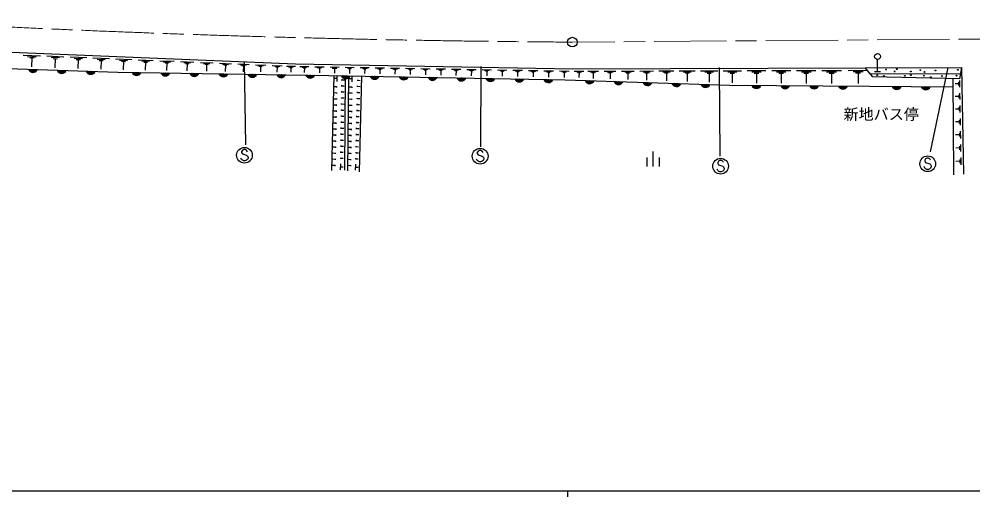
# Model space of a CAD drawing. Units: millimetres, scale not verified. Extents: x 40000 to 680000, y 20000 to 380000.
# Drawn here: x 177059 to 335258, y 204000 to 283192 of the extents above; entities that cross this region are included whole.
import ezdxf
from ezdxf.enums import TextEntityAlignment as Align

# ---------------------------------------------------------------- set-up
doc = ezdxf.new("R2010")
doc.units = ezdxf.units.MM
doc.header["$LTSCALE"] = 1000
doc.linetypes.add('CHAIN', pattern=[18.5, 12, -1.5, 3.5, -1.5])
for name, color, linetype, lineweight in [('M-BGD', 7, 'Continuous', 25), ('M-BMK', 2, 'CHAIN', 13), ('M-BMK-SRVR', 3, 'Continuous', 25), ('M-STR-STRC', 7, 'Continuous', 25), ('M-TTL-BAND', 7, 'Continuous', 25)]:
    doc.layers.add(name, color=color, linetype=linetype, lineweight=lineweight)
doc.styles.add('ＭＳ ゴシック', font='')
doc.styles.get('ＭＳ ゴシック').set_extended_font_data('MS Gothic')

msp = doc.modelspace()

# ---------------------------------------------------------------- linework, layer by layer
at = {"layer": 'M-BGD'}
for p, q in [((177754, 277240), (180633, 277120)), ((178466, 277018), (179905, 276958)), ((181657, 277078), (184486, 276960)), ((182356, 276860), (183771, 276801)), ((185510, 276917), (188288, 276801)), ((178818, 276811), (179537, 276781)), ((179177, 276796), (179113, 275261)), ((182702, 276656), (183409, 276627)), ((183056, 276642), (182993, 275133)), ((186197, 276703), (187586, 276645)), ((186536, 276503), (187231, 276474)), ((186884, 276489), (186822, 275007)), ((189312, 276759), (192041, 276645)), ((189987, 276548), (191351, 276491)), ((190320, 276352), (191003, 276324)), ((190662, 276338), (190601, 274882)), ((193076, 276602), (195734, 276491)), ((193734, 276397), (195062, 276342)), ((194058, 276206), (194723, 276178)), ((194391, 276192), (194331, 274775)), ((196806, 276446), (199318, 276342)), ((197427, 276253), (198683, 276201)), ((197734, 276072), (198362, 276046)), ((198048, 276059), (197992, 274720)), ((200387, 276297), (202758, 276198)), ((200973, 276114), (202159, 276065)), ((201263, 275944), (201856, 275919)), ((201560, 275932), (201507, 274667)), ((203825, 276154), (206061, 276061)), ((204377, 275982), (205495, 275935)), ((204651, 275821), (205210, 275798)), ((204930, 275809), (204881, 274617)), ((207125, 276017), (209231, 275929)), ((207645, 275854), (208699, 275810)), ((207903, 275703), (208429, 275681)), ((208166, 275692), (208119, 274568)), ((210292, 275885), (212275, 275802)), ((210782, 275732), (211774, 275690)), ((211025, 275589), (211520, 275569)), ((211273, 275579), (211228, 274522)), ((213333, 275758), (215196, 275680)), ((213794, 275614), (214725, 275575)), ((214022, 275480), (214487, 275461)), ((214255, 275471), (214213, 274477)), ((216253, 275636), (218001, 275563)), ((216685, 275501), (217559, 275465)), ((216899, 275376), (217336, 275358)), ((217117, 275367), (217078, 274434)), ((219055, 275519), (220694, 275451)), ((219460, 275393), (220280, 275359)), ((219661, 275275), (220070, 275258)), ((219865, 275267), (219829, 274393)), ((221392, 275403), (222904, 275376)), ((221768, 275295), (222524, 275282)), ((223621, 275346), (225133, 275320)), ((226137, 275302), (227639, 275276)), ((319433, 274493), (319433, 276493)), ((221956, 275191), (222334, 275184)), ((222145, 275188), (222131, 274381)), ((223997, 275239), (224753, 275226)), ((224184, 275135), (224562, 275128)), ((224373, 275132), (224359, 274325)), ((226511, 275196), (227262, 275182)), ((226697, 275092), (227073, 275086)), ((226885, 275089), (226871, 274288)), ((228641, 275259), (230140, 275232)), ((229251, 273849), (228850, 258084)), ((229012, 275052), (229762, 275039)), ((229387, 275046), (229373, 274246)), ((229762, 273839), (229742, 272839)), ((231145, 273813), (231050, 258154)), ((231137, 275215), (232641, 275188)), ((231511, 275108), (232263, 275095)), ((231588, 258037), (231752, 273801)), ((231697, 275004), (232073, 274998)), ((231885, 275001), (231871, 274199)), ((232267, 273791), (232251, 272791)), ((233832, 273761), (233483, 257873)), ((233638, 275171), (235148, 275145)), ((234014, 275064), (234769, 275050)), ((234201, 274960), (234578, 274953)), ((234389, 274956), (234375, 274151)), ((236145, 275127), (237661, 275101)), ((236522, 275019), (237280, 275006)), ((236710, 274915), (237089, 274908)), ((236899, 274912), (236885, 274103)), ((238658, 275083), (240179, 275056)), ((239036, 274975), (239797, 274962)), ((239225, 274870), (239605, 274864)), ((239415, 274867), (239401, 274055)), ((241176, 275039), (242703, 275012)), ((241556, 274930), (242320, 274917)), ((241745, 274825), (242127, 274819)), ((241936, 274822), (241922, 274007)), ((243700, 274995), (245233, 274968)), ((244082, 274886), (244848, 274872)), ((244272, 274780), (244655, 274774)), ((244463, 274777), (244449, 273959)), ((246230, 274950), (247769, 274923)), ((246613, 274841), (247383, 274828)), ((246804, 274735), (247189, 274728)), ((246996, 274732), (246982, 273911)), ((248766, 274906), (250311, 274879)), ((249151, 274796), (249923, 274783)), ((249342, 274690), (249728, 274683)), ((249535, 274686), (249520, 273863)), ((251308, 274861), (252858, 274834)), ((251694, 274751), (252469, 274738)), ((251886, 274645), (252273, 274638)), ((252080, 274641), (252065, 273814)), ((253855, 274817), (255412, 274790)), ((254243, 274706), (255021, 274693)), ((254435, 274599), (254824, 274592)), ((254630, 274596), (254615, 273766)), ((256409, 274772), (257971, 274745)), ((256797, 274661), (257579, 274647)), ((256991, 274554), (257382, 274547)), ((257186, 274550), (257172, 273717)), ((258968, 274727), (260536, 274700)), ((259358, 274616), (260142, 274602)), ((259552, 274508), (259944, 274501)), ((259748, 274504), (259734, 273668)), ((261533, 274682), (263107, 274655)), ((261925, 274570), (262712, 274557)), ((262120, 274462), (262513, 274455)), ((262316, 274459), (262302, 273619)), ((264104, 274637), (265684, 274610)), ((264497, 274525), (265287, 274511)), ((264693, 274416), (265088, 274409)), ((264890, 274413), (264876, 273570)), ((266681, 274592), (268267, 274564)), ((267076, 274479), (267869, 274466)), ((267272, 274370), (267668, 274363)), ((267470, 274367), (267455, 273521)), ((269145, 274570), (270731, 274542)), ((269540, 274457), (270333, 274444)), ((269736, 274348), (270133, 274341)), ((269935, 274345), (269920, 273499)), ((271385, 274561), (273183, 274567)), ((271835, 274442), (272734, 274445)), ((272060, 274323), (272510, 274325)), ((272285, 274324), (272288, 273365)), ((274108, 274570), (276057, 274576)), ((274596, 274441), (275570, 274444)), ((274840, 274312), (275327, 274313)), ((275083, 274313), (275087, 273273)), ((276978, 274579), (279086, 274585)), ((277505, 274440), (278560, 274443)), ((277769, 274300), (278296, 274302)), ((278033, 274301), (278036, 273176)), ((280002, 274588), (282279, 274595)), ((280572, 274438), (281710, 274442)), ((280857, 274287), (281426, 274289)), ((281142, 274288), (281145, 273074)), ((283190, 274598), (285644, 274606)), ((283804, 274437), (285031, 274441)), ((284111, 274274), (284725, 274276)), ((284418, 274275), (284422, 272967)), ((286551, 274609), (289190, 274617)), ((287211, 274435), (288531, 274439)), ((287542, 274260), (288201, 274262)), ((287871, 274261), (287876, 272853)), ((290092, 274620), (292928, 274629)), ((290802, 274433), (292220, 274438)), ((291157, 274245), (291866, 274248)), ((291511, 274246), (291516, 272734)), ((293833, 274632), (296859, 274642)), ((294590, 274433), (296103, 274437)), ((294969, 274232), (295726, 274234)), ((295348, 274233), (295353, 272619)), ((297829, 274645), (300916, 274654)), ((298601, 274441), (300145, 274446)), ((298988, 274237), (299760, 274239)), ((299374, 274238), (299379, 272592)), ((301885, 274657), (305033, 274667)), ((302673, 274450), (304246, 274455)), ((303067, 274242), (303854, 274244)), ((303460, 274243), (303465, 272564)), ((306002, 274670), (309211, 274681)), ((306805, 274459), (308409, 274464)), ((307206, 274246), (308009, 274249)), ((307608, 274248), (307613, 272536)), ((310180, 274684), (313452, 274694)), ((310998, 274468), (312634, 274473)), ((311408, 274251), (312226, 274254)), ((311817, 274253), (311823, 272507)), ((314578, 274698), (317851, 274708)), ((315397, 274482), (317033, 274487)), ((315807, 274265), (316625, 274268)), ((316216, 274266), (316221, 272521)), ((318216, 274111), (333197, 274183)), ((318933, 274493), (319933, 274493)), ((333381, 275184), (333680, 257505)), ((229752, 273339), (229352, 273347)), ((230602, 272023), (230605, 272223)), ((230604, 272123), (231004, 272117)), ((230617, 273023), (230620, 273223)), ((230619, 273123), (231019, 273117)), ((232259, 273291), (231859, 273298)), ((233206, 271950), (233211, 272150)), ((233230, 272950), (233235, 273150)), ((233233, 273050), (233632, 273040)), ((331902, 273325), (332042, 257388)), ((332883, 272463), (332309, 272453)), ((332879, 272732), (332888, 272194)), ((333017, 273003), (333036, 271928)), ((229702, 270940), (229303, 270948)), ((229723, 271939), (229323, 271948)), ((229704, 271040), (229700, 270840)), ((229725, 272039), (229721, 271839)), ((230587, 271023), (230590, 271223)), ((230589, 271123), (230989, 271117)), ((232219, 270892), (231820, 270898)), ((232236, 271891), (231836, 271898)), ((232221, 270992), (232218, 270792)), ((232238, 271991), (232234, 271791)), ((233182, 270950), (233187, 271150)), ((233185, 271050), (233584, 271041)), ((233209, 272050), (233608, 272040)), ((332910, 270663), (332919, 270112)), ((333052, 270940), (333071, 269839)), ((229661, 268940), (229261, 268948)), ((229682, 269940), (229282, 269948)), ((229663, 269040), (229659, 268840)), ((229684, 270040), (229680, 269840)), ((230557, 269023), (230560, 269223)), ((230558, 269123), (230958, 269117)), ((230572, 270023), (230575, 270223)), ((230574, 270123), (230973, 270117)), ((232203, 269892), (231803, 269898)), ((232188, 268992), (232185, 268792)), ((232205, 269992), (232201, 269792)), ((233134, 268951), (233139, 269151)), ((233136, 269051), (233536, 269041)), ((233158, 269951), (233163, 270151)), ((233161, 270051), (233560, 270041)), ((332915, 270387), (332328, 270377)), ((229640, 267940), (229240, 267948)), ((229642, 268040), (229638, 267840)), ((230542, 268023), (230545, 268223)), ((230543, 268123), (230943, 268117)), ((232170, 267892), (231770, 267899)), ((232187, 268892), (231787, 268898)), ((232172, 267992), (232168, 267792)), ((233110, 267951), (233115, 268151)), ((233112, 268051), (233512, 268042)), ((332947, 268286), (332346, 268276)), ((332942, 268568), (332952, 268005)), ((333088, 268852), (333107, 267725)), ((229599, 265941), (229199, 265949)), ((229620, 266940), (229220, 266949)), ((229601, 266041), (229597, 265841)), ((229622, 267040), (229618, 266840)), ((230512, 266023), (230515, 266223)), ((230513, 266123), (230913, 266117)), ((230527, 267023), (230530, 267223)), ((230528, 267123), (230928, 267117)), ((232137, 265892), (231737, 265899)), ((232154, 266892), (231754, 266899)), ((232139, 265992), (232135, 265792)), ((232155, 266992), (232152, 266792)), ((233062, 265952), (233067, 266152)), ((233064, 266052), (233464, 266042)), ((233086, 266952), (233091, 267151)), ((233088, 267051), (233488, 267042)), ((332979, 266160), (332365, 266149)), ((332975, 266448), (332984, 265871)), ((333123, 266738), (333143, 265586)), ((229578, 264941), (229178, 264949)), ((229580, 265041), (229576, 264841)), ((230482, 264024), (230485, 264224)), ((230497, 265023), (230500, 265223)), ((230498, 265123), (230898, 265117)), ((232121, 264892), (231721, 264899)), ((232122, 264992), (232119, 264792)), ((233038, 264952), (233043, 265152)), ((233040, 265052), (233440, 265042)), ((333007, 264302), (333017, 263712)), ((333160, 264599), (333180, 263420)), ((229537, 262941), (229137, 262950)), ((229557, 263941), (229158, 263949)), ((229539, 263041), (229535, 262841)), ((229560, 264041), (229555, 263841)), ((230467, 263024), (230470, 263224)), ((230468, 263124), (230868, 263118)), ((230483, 264124), (230883, 264118)), ((232088, 262893), (231688, 262899)), ((232104, 263893), (231704, 263899)), ((232089, 262993), (232086, 262793)), ((232106, 263993), (232103, 263793)), ((232990, 262953), (232995, 263153)), ((232992, 263053), (233392, 263043)), ((233014, 263952), (233019, 264152)), ((233016, 264052), (233416, 264043)), ((333012, 264007), (332384, 263996)), ((229516, 261941), (229116, 261950)), ((229497, 261042), (229493, 260842)), ((229518, 262041), (229514, 261841)), ((230437, 261024), (230440, 261224)), ((230438, 261124), (230838, 261118)), ((230452, 262024), (230455, 262224)), ((230453, 262124), (230853, 262118)), ((232071, 261893), (231671, 261899)), ((232073, 261993), (232070, 261793)), ((232942, 260953), (232947, 261153)), ((232944, 261053), (233344, 261044)), ((232966, 261953), (232971, 262153)), ((232968, 262053), (233368, 262043)), ((282195, 261236), (282195, 258736)), ((333046, 261828), (332403, 261818)), ((333041, 262130), (333051, 261527)), ((333196, 262434), (333217, 261228)), ((229475, 259942), (229075, 259950)), ((229495, 260942), (229095, 260950)), ((229477, 260042), (229473, 259842)), ((230422, 260024), (230425, 260224)), ((230423, 260124), (230823, 260118)), ((232038, 259893), (231638, 259900)), ((232055, 260893), (231655, 260900)), ((232040, 259993), (232037, 259793)), ((232056, 260993), (232053, 260793)), ((232918, 259954), (232923, 260153)), ((232920, 260054), (233320, 260044)), ((281195, 260236), (281195, 258736)), ((283195, 260236), (283195, 258736)), ((333079, 259623), (332422, 259612)), ((333074, 259931), (333085, 259315)), ((333233, 260242), (333254, 259010)), ((229454, 258942), (229054, 258950)), ((229435, 258042), (229435, 258037)), ((229456, 259042), (229452, 258842)), ((230394, 258224), (230410, 259224)), ((230402, 258724), (230802, 258718)), ((232022, 258893), (231622, 258900)), ((232023, 258993), (232020, 258793)), ((232875, 258154), (232899, 259154)), ((232887, 258654), (233286, 258644))]:
    msp.add_line(p, q, dxfattribs=at)
for points in [[(68722, 283192), (119238, 280365), (169011, 278005), (222917, 275759), (268911, 274953), (317373, 275106)], [(68328, 279274), (93137, 277899), (126865, 276584), (193452, 274388), (228421, 273864), (267647, 273117), (294916, 272222), (318131, 272064), (331914, 271941)]]:
    msp.add_lwpolyline(points, dxfattribs=at)
msp.add_lwpolyline([(317373, 275106), (333381, 275184), (333035, 273302), (318649, 273599)], close=True, dxfattribs=at)
for centre, radius in [((319433, 276993), 500), ((319369, 273886), 70), ((320491, 273750), 70), ((320838, 274836), 70), ((322277, 274523), 70), ((322617, 274909), 70), ((323962, 273790), 70), ((324955, 274516), 70), ((324975, 273897), 70), ((326540, 274736), 70), ((327140, 273810), 70), ((327220, 274423), 70), ((329039, 274676), 70), ((330131, 273750), 70), ((332523, 273810), 70), ((332776, 274776), 70), ((328266, 273557), 70)]:
    msp.add_circle(centre, radius, dxfattribs=at)
for centre, radius, start, end in [((179359, 275165), 812, 200.73065, 335.49092), ((179359, 275165), 650, 206.84644, 329.37514), ((179359, 275165), 488, 217.97913, 318.24245), ((179359, 275165), 325, 252.16842, 284.05316), ((184156, 275007), 812, 200.73065, 335.49092), ((184156, 275007), 650, 206.84644, 329.37514), ((184156, 275007), 488, 217.97913, 318.24245), ((184156, 275007), 325, 252.16842, 284.05316), ((188953, 274849), 812, 200.73065, 335.49092), ((188953, 274849), 650, 206.84644, 329.37514), ((188953, 274849), 488, 217.97913, 318.24245), ((188953, 274849), 325, 252.16842, 284.05316), ((196543, 274654), 812, 201.76219, 336.52246), ((196543, 274654), 650, 207.87798, 330.40667), ((196543, 274654), 488, 219.01067, 319.27399), ((196543, 274654), 325, 253.19996, 285.0847), ((201342, 274582), 812, 201.76219, 336.52246), ((201342, 274582), 650, 207.87798, 330.40667), ((201342, 274582), 488, 219.01067, 319.27399), ((201342, 274582), 325, 253.19996, 285.0847), ((206142, 274511), 812, 201.76219, 336.52246), ((206142, 274511), 650, 207.87798, 330.40667), ((206142, 274511), 488, 219.01067, 319.27399), ((206142, 274511), 325, 253.19996, 285.0847), ((210941, 274439), 812, 201.76219, 336.52246), ((210941, 274439), 650, 207.87798, 330.40667), ((210941, 274439), 488, 219.01067, 319.27399), ((210941, 274439), 325, 253.19996, 285.0847), ((215741, 274367), 812, 201.76219, 336.52246), ((215741, 274367), 650, 207.87798, 330.40667), ((215741, 274367), 488, 219.01067, 319.27399), ((215741, 274367), 325, 253.19996, 285.0847), ((220540, 274295), 812, 201.76219, 336.52246), ((220540, 274295), 650, 207.87798, 330.40667), ((220540, 274295), 488, 219.01067, 319.27399), ((220540, 274295), 325, 253.19996, 285.0847), ((225340, 274223), 812, 201.76219, 336.52246), ((225340, 274223), 650, 207.87798, 330.40667), ((225340, 274223), 488, 219.01067, 319.27399), ((225340, 274223), 325, 253.19996, 285.0847), ((231243, 274123), 812, 201.52855, 336.28882), ((231243, 274123), 650, 207.64434, 330.17303), ((231243, 274123), 488, 218.77702, 319.04034), ((231243, 274123), 325, 252.96631, 284.85105), ((236042, 274032), 812, 201.52855, 336.28882), ((236042, 274032), 650, 207.64434, 330.17303), ((236042, 274032), 488, 218.77702, 319.04034), ((236042, 274032), 325, 252.96631, 284.85105), ((240842, 273940), 812, 201.52855, 336.28882), ((240842, 273940), 650, 207.64434, 330.17303), ((240842, 273940), 488, 218.77702, 319.04034), ((240842, 273940), 325, 252.96631, 284.85105), ((245641, 273849), 812, 201.52855, 336.28882), ((245641, 273849), 650, 207.64434, 330.17303), ((245641, 273849), 488, 218.77702, 319.04034), ((245641, 273849), 325, 252.96631, 284.85105), ((250440, 273758), 812, 201.52855, 336.28882), ((250440, 273758), 650, 207.64434, 330.17303), ((250440, 273758), 488, 218.77702, 319.04034), ((250440, 273758), 325, 252.96631, 284.85105), ((255239, 273666), 812, 201.52855, 336.28882), ((255239, 273666), 650, 207.64434, 330.17303), ((255239, 273666), 488, 218.77702, 319.04034), ((255239, 273666), 325, 252.96631, 284.85105), ((260038, 273575), 812, 201.52855, 336.28882), ((260038, 273575), 650, 207.64434, 330.17303), ((260038, 273575), 488, 218.77702, 319.04034), ((260038, 273575), 325, 252.96631, 284.85105), ((264837, 273483), 812, 201.52855, 336.28882), ((264837, 273483), 650, 207.64434, 330.17303), ((264837, 273483), 488, 218.77702, 319.04034), ((264837, 273483), 325, 252.96631, 284.85105), ((271697, 273297), 812, 200.74018, 335.50045), ((271697, 273297), 650, 206.85596, 329.38466), ((271697, 273297), 488, 217.98865, 318.25197), ((271697, 273297), 325, 252.17794, 284.06268), ((276495, 273140), 812, 200.74018, 335.50045), ((276495, 273140), 650, 206.85596, 329.38466), ((276495, 273140), 488, 217.98865, 318.25197), ((276495, 273140), 325, 252.17794, 284.06268), ((281292, 272982), 812, 200.74018, 335.50045), ((281292, 272982), 650, 206.85596, 329.38466), ((281292, 272982), 488, 217.98865, 318.25197), ((281292, 272982), 325, 252.17794, 284.06268), ((286089, 272825), 812, 200.74018, 335.50045), ((286089, 272825), 650, 206.85596, 329.38466), ((286089, 272825), 488, 217.98865, 318.25197), ((286089, 272825), 325, 252.17794, 284.06268), ((290887, 272667), 812, 200.74018, 335.50045), ((290887, 272667), 650, 206.85596, 329.38466), ((290887, 272667), 488, 217.98865, 318.25197), ((290887, 272667), 325, 252.17794, 284.06268), ((299326, 272505), 812, 202.2301, 336.99037), ((299326, 272505), 650, 208.34589, 330.87459), ((299326, 272505), 488, 219.47858, 319.7419), ((299326, 272505), 325, 253.66787, 285.55261), ((304126, 272472), 812, 202.2301, 336.99037), ((304126, 272472), 650, 208.34589, 330.87459), ((304126, 272472), 488, 219.47858, 319.7419), ((304126, 272472), 325, 253.66787, 285.55261), ((308926, 272439), 812, 202.2301, 336.99037), ((308926, 272439), 650, 208.34589, 330.87459), ((308926, 272439), 488, 219.47858, 319.7419), ((308926, 272439), 325, 253.66787, 285.55261), ((313726, 272407), 812, 202.2301, 336.99037), ((313726, 272407), 650, 208.34589, 330.87459), ((313726, 272407), 488, 219.47858, 319.7419), ((313726, 272407), 325, 253.66787, 285.55261), ((322626, 272337), 812, 202.1077, 336.86797), ((322626, 272337), 650, 208.22349, 330.75218), ((322626, 272337), 488, 219.35617, 319.61949), ((322626, 272337), 325, 253.54546, 285.4302), ((327425, 272294), 812, 202.1077, 336.86797), ((327425, 272294), 650, 208.22349, 330.75218), ((327425, 272294), 488, 219.35617, 319.61949), ((327425, 272294), 325, 253.54546, 285.4302)]:
    msp.add_arc(centre, radius, start, end, dxfattribs=at)
at = {"layer": 'M-BMK'}
msp.add_line((368382, 280129), (268831, 279373), dxfattribs=at)
msp.add_arc((283942, 2591942), 2312618, 267.14961, 269.62561, dxfattribs=at)
at = {"layer": 'M-BMK-SRVR'}
msp.add_circle((268831, 279373), 800, dxfattribs=at)
at = {"layer": 'M-STR-STRC'}
for p, q in [((214367, 276180), (214618, 262353)), ((253624, 275322), (253571, 262009)), ((293344, 260449), (293245, 275195)), ((328237, 261195), (331172, 275173)), ((214091, 261455), (213972, 261219)), ((213972, 261219), (213972, 261101)), ((213972, 261101), (214091, 260864)), ((214327, 261574), (214091, 261455)), ((214563, 261574), (214327, 261574)), ((214800, 261455), (214563, 261574)), ((214918, 261219), (214800, 261455)), ((253178, 261297), (253059, 261061)), ((253059, 261061), (253059, 260943)), ((253414, 261416), (253178, 261297)), ((253650, 261416), (253414, 261416)), ((253887, 261297), (253650, 261416)), ((254005, 261061), (253887, 261297)), ((213972, 259919), (213854, 260155)), ((214091, 259801), (213972, 259919)), ((214091, 260864), (214800, 260628)), ((214327, 259683), (214091, 259801)), ((214563, 259683), (214327, 259683)), ((214800, 259801), (214563, 259683)), ((214800, 260628), (214918, 260510)), ((214918, 259919), (214800, 259801)), ((214918, 260510), (215036, 260274)), ((215036, 260155), (214918, 259919)), ((215036, 260274), (215036, 260155)), ((253059, 259761), (252941, 259997)), ((253059, 260943), (253178, 260707)), ((253178, 259643), (253059, 259761)), ((253178, 260707), (253887, 260470)), ((253414, 259525), (253178, 259643)), ((253650, 259525), (253414, 259525)), ((253887, 259643), (253650, 259525)), ((253887, 260470), (254005, 260352)), ((254005, 259761), (253887, 259643)), ((254005, 260352), (254123, 260116)), ((254123, 259997), (254005, 259761)), ((254123, 260116), (254123, 259997)), ((293054, 259639), (292936, 259403)), ((293291, 259757), (293054, 259639)), ((293527, 259757), (293291, 259757)), ((293763, 259639), (293527, 259757)), ((293882, 259403), (293763, 259639)), ((327404, 260034), (327285, 259798)), ((327285, 259798), (327285, 259680)), ((327285, 259680), (327404, 259443)), ((327640, 260152), (327404, 260034)), ((327876, 260152), (327640, 260152)), ((328113, 260034), (327876, 260152)), ((328231, 259798), (328113, 260034)), ((292936, 258103), (292818, 258339)), ((292936, 259403), (292936, 259285)), ((292936, 259285), (293054, 259048)), ((293054, 257985), (292936, 258103)), ((293054, 259048), (293763, 258812)), ((293291, 257867), (293054, 257985)), ((293527, 257867), (293291, 257867)), ((293763, 257985), (293527, 257867)), ((293763, 258812), (293882, 258694)), ((293882, 258103), (293763, 257985)), ((293882, 258694), (294000, 258457)), ((294000, 258339), (293882, 258103)), ((294000, 258457), (294000, 258339)), ((327285, 258498), (327167, 258734)), ((327404, 258380), (327285, 258498)), ((327404, 259443), (328113, 259207)), ((327640, 258261), (327404, 258380)), ((327876, 258261), (327640, 258261)), ((328113, 258380), (327876, 258261)), ((328113, 259207), (328231, 259089)), ((328231, 258498), (328113, 258380)), ((328231, 259089), (328349, 258852)), ((328349, 258734), (328231, 258498)), ((328349, 258852), (328349, 258734))]:
    msp.add_line(p, q, dxfattribs=at)
for centre in [(214445, 260628), (253532, 260470), (293409, 258812), (327758, 259207)]:
    msp.add_circle(centre, 1300, dxfattribs=at)
at = {"layer": 'M-TTL-BAND'}
for p, q in [((40000, 205000), (579000, 205000)), ((268000, 205000), (268000, 204000))]:
    msp.add_line(p, q, dxfattribs=at)

# ---------------------------------------------------------------- texts
at = {"layer": 'M-BGD', "style": 'ＭＳ ゴシック'}
msp.add_text('新地バス停', height=1833, dxfattribs=at).set_placement((320041, 267424), align=Align.MIDDLE_CENTER)

doc.saveas('drawing.dxf')
